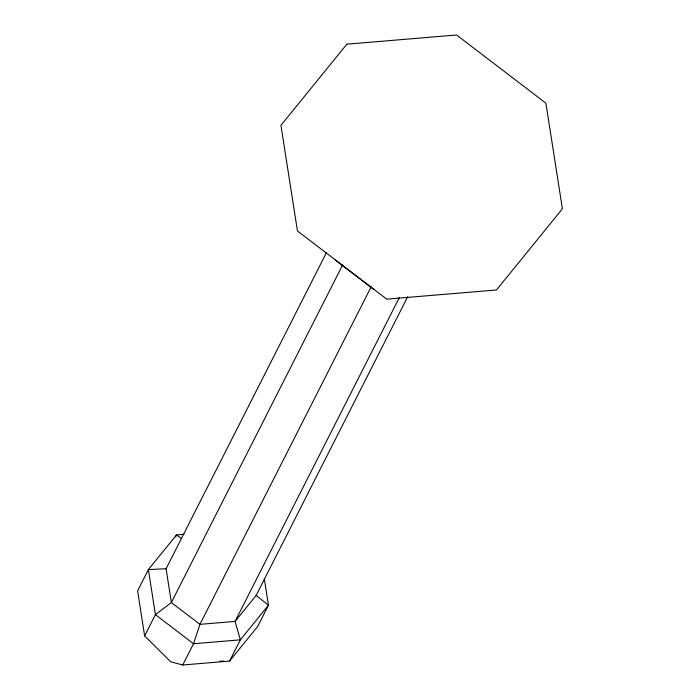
<?xml version="1.0" encoding="UTF-8"?>
<svg xmlns="http://www.w3.org/2000/svg" width="700" height="700" viewBox="0 0 700 700"><rect width="100%" height="100%" fill="white"/><g stroke="black" fill="none" stroke-linecap="round" stroke-linejoin="round"><path stroke-width="1.05" d="M175.525 536.891L176.505 534.957L184.135 534.327M407.671 296.791L256.156 595.438L235.06 621.416L199.938 624.347L171.369 602.525L166.084 568.733L326.48 252.569M264.276 578.384L268.467 605.202L257.688 626.456L229.556 661.089L182.735 665L170.686 661.78L144.638 635.906L155.426 614.653L171.369 602.525L342.624 264.959M371.192 286.781L199.938 624.347L193.515 643.746L182.735 665M399.402 297.465L235.06 621.416L240.345 639.835L229.556 661.089M166.084 568.733L148.383 569.59L137.594 590.844L144.638 635.906M219.748 661.202L224.105 661.15M181.431 538.562L176.505 534.957L148.383 569.59L155.426 614.653L193.515 643.746L240.345 639.835L268.467 605.202L256.156 595.438M335.309 260.067L373.406 289.17M346.868 44.17L280.936 125.335L297.447 230.947L386.724 299.145L496.475 289.975L562.406 208.81L545.895 103.197L456.61 35L346.868 44.17"/></g></svg>
